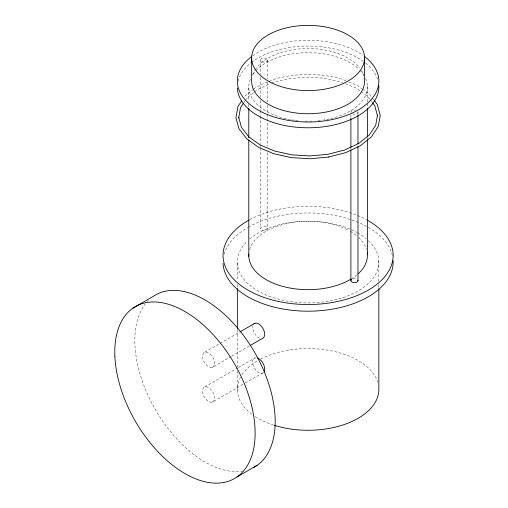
<?xml version="1.0" encoding="UTF-8"?>
<svg xmlns="http://www.w3.org/2000/svg" width="508" height="508" viewBox="0 0 508 508"><rect width="100%" height="100%" fill="white"/><g stroke="black" fill="none" stroke-linecap="round" stroke-linejoin="round"><path stroke-width="0.38" stroke-dasharray="2.54 1.91" d="M243.942 102.514L244.812 101.213M245.243 100.559L246.78 98.127L253.911 92.456M244.812 96.114L252.959 89.618M253.568 89.129L256.019 87.186L267.106 81.991M254.502 91.98L257.473 89.618L270.212 83.661M204.794 352.19L239.122 332.365M212.319 367.373A8.509 4.909 60 0 0 210.737 354.565A8.509 4.909 60 0 0 202.609 357.397A8.509 4.909 60 0 0 212.319 367.373L230.861 356.667M231.546 356.273L249.396 345.961M204.794 386.918L237.75 367.887M238.436 367.494L254.914 357.975M212.319 402.095A8.509 4.909 60 0 0 210.737 389.293A8.509 4.909 60 0 0 202.609 392.125A8.509 4.909 60 0 0 212.319 402.095L244.589 383.464M245.275 383.07L262.446 373.158M345.929 80.785L342.176 79.235C318.834 72.53 293.675 72.828 270.574 80.372L270.726 80.334M271.469 83.039L288.258 78.721L306.235 77.083L324.421 78.181L342.76 82.518M348.812 81.991L357.48 85.623L361.823 88.722M345.567 83.693L356.095 88.106L360.553 91.281M362.445 89.167L369.278 94.031L371.856 97.295M361.188 91.732L367.367 96.101L369.678 99.092M372.339 97.917L373.774 99.778M370.142 99.689L371.989 102.083M378.835 260.991L378.835 281.553M378.835 284.721L378.835 287.884M367.398 86.017L367.398 102.629M367.398 103.422L367.398 107.372M367.398 137.433L367.398 139.014M357.975 112.204L357.975 114.579M350.895 115.246L350.895 118.408M350.895 147.682L350.895 149.263M267.754 60.115A3.543 2.045 0 0 1 262.35 61.792A3.543 2.045 0 0 1 262.534 58.255A3.543 2.045 0 0 1 267.754 60.115L267.754 79.102M267.754 82.264L267.754 102.038M267.754 105.207L267.754 146.342M267.754 152.667L267.754 228.606A3.543 2.045 0 0 1 262.35 230.289A3.543 2.045 0 0 1 262.534 226.746A3.543 2.045 0 0 1 267.754 228.606M260.668 59.995L260.668 74.232M260.668 77.394L260.668 97.174M260.668 100.336L260.668 109.83M260.668 110.617L260.668 115.367M260.668 116.161L260.668 143.847M260.668 144.634L260.668 147.009M260.668 147.803L260.668 228.486M248.793 87.84L248.793 101.289M248.793 104.451L248.793 107.613M237.357 263.163L237.357 280.562M237.357 284.518L237.357 287.68M237.357 329.597L237.357 366.77M237.357 370.726L237.357 390.5M263.531 372.478A8.509 4.909 60 0 1 253.987 367.201A8.509 4.909 60 0 1 256.261 357.81M243.122 471.024A99.244 57.296 60 0 1 155.956 410.616A99.244 57.296 60 0 1 145.225 304.032M147.237 301.625A99.244 57.296 60 0 1 148.311 300.501M249.631 219.748A85.065 49.111 0 0 1 366.624 219.786M224.098 254.33A85.065 49.111 0 0 1 247.65 227.527M248.304 227.146A85.065 49.111 0 0 1 335.54 215.595A85.065 49.111 0 0 1 392.392 255.505M368.421 240.716A70.764 40.856 0 0 1 354.235 293.053A70.764 40.856 0 0 1 262.484 293.313A70.764 40.856 0 0 1 247.415 241.059M249.638 239.052A70.764 40.856 0 0 1 356.787 232.429M357.524 232.842A70.764 40.856 0 0 1 366.179 238.741M273.59 425.082A70.764 40.856 0 0 1 254.445 416.052M251.841 414.198A70.764 40.856 0 0 1 240.5 377.323M242.024 374.79A70.764 40.856 0 0 1 258.026 360.54M260.712 359.067A70.764 40.856 0 0 1 331.057 350.768A70.764 40.856 0 0 1 377.762 382.245M357.003 274.803A59.322 34.252 0 0 1 351.847 278.555M249.625 249.625A59.322 34.252 0 0 1 289.382 222.917A59.322 34.252 0 0 1 348.913 230.569M350.291 231.343A59.322 34.252 0 0 1 357.092 236.112M358.667 237.515A59.322 34.252 0 0 1 366.471 249.307M365.652 78.619A59.322 34.252 0 0 1 325.742 119.628M324.968 119.761A59.322 34.252 0 0 1 323.488 120.009M320.472 120.428A59.322 34.252 0 0 1 318.173 120.682M311.982 121.107A59.322 34.252 0 0 1 304.254 121.107M298.056 120.682A59.322 34.252 0 0 1 295.021 120.339M294.272 120.237A59.322 34.252 0 0 1 291.128 119.748M290.347 119.609A59.322 34.252 0 0 1 250.406 78.943M252.921 74.346A59.322 34.252 0 0 1 255.397 71.203M255.949 70.599A59.322 34.252 0 0 1 358.667 69.018M359.867 70.199A59.322 34.252 0 0 1 363.855 75.228M238.042 81.147A70.764 40.856 0 0 1 250.831 62.928M251.447 62.446A70.764 40.856 0 0 1 363.074 61.201M365.582 63.1A70.764 40.856 0 0 1 377.762 79.762M252.711 55.715A70.764 40.856 0 0 1 363.074 55.416M252.628 75.051A56.464 32.601 0 0 1 254.787 70.396M255.175 69.78A56.464 32.601 0 0 1 306.597 48.552A56.464 32.601 0 0 1 359.899 68.167M361.544 70.625A56.464 32.601 0 0 1 363.753 75.641M352.755 278.835A3.543 2.045 0 0 1 357.016 279.235M357.886 111.677A3.543 2.045 0 0 1 356.508 113.805A3.543 2.045 0 0 1 352.571 113.887M350.984 112.617A3.543 2.045 0 0 1 355.454 110.185M259.594 338.233A8.509 4.909 60 0 1 252.908 325.558"/><path stroke-width="0.76" d="M241.865 100.546L237.947 106.509L235.934 117.621L238.938 128.657L246.723 138.824L258.712 147.396L273.875 153.753L291.44 157.645L309.994 158.763L328.511 157.055M243.51 103.168L240.481 107.734L238.728 117.875L238.728 117.278L241.433 127.349L248.825 136.925L260.096 144.92L274.695 151.06L291.77 154.838L309.956 155.937L327.939 154.305L344.722 149.987L358.718 143.402L369.214 135.071L375.717 125.292L377.463 115.145L377.463 115.748L374.758 105.67L372.447 102.679M132.886 308.172L152.933 296.596A99.244 57.296 60 0 1 253.809 350.933A99.244 57.296 60 0 1 253.727 467.43M239.814 331.972L254.914 323.247M250.082 345.567L262.446 338.43A8.509 4.909 60 0 0 262.839 328.225A8.509 4.909 60 0 0 253.829 323.933M237.02 476.942L257.073 465.366M328.422 157.074L345.624 152.654L360.178 145.84L371.38 136.912L378.25 126.517L380.257 115.405L377.254 104.369L374.25 100.394M378.835 288.671L378.835 388.328A70.764 40.856 0 0 1 274.358 425.323M367.398 108.166L367.398 136.646M367.398 139.808L367.398 254.508M364.541 57.118L364.541 80.27A56.464 32.601 0 0 1 309.601 113.728A56.464 32.601 0 0 1 251.651 82.004L251.651 58.852M357.975 115.367L357.975 143.847M357.975 146.221L357.975 280.702M350.895 118.408L350.895 147.682M350.895 150.05L350.895 280.575M248.793 108.407L248.793 137.674M248.793 140.049L248.793 256.33M237.357 288.474L237.357 328.809M257.766 358.178A8.509 4.909 60 0 1 264.287 371.323M367.348 220.186A85.065 49.111 0 0 1 368.503 289.998A85.065 49.111 0 0 1 247.574 289.928A85.065 49.111 0 0 1 248.964 220.116M393.129 260.775A85.065 49.111 0 0 1 310.356 311.175A85.065 49.111 0 0 1 223.063 263.385M367.278 253.028A59.322 34.252 0 0 1 358.153 273.806M351.149 278.987A59.322 34.252 0 0 1 285.064 286.988A59.322 34.252 0 0 1 248.818 254.102M378.835 85.839A70.764 40.856 0 0 1 309.975 127.768A70.764 40.856 0 0 1 237.357 88.011M364.35 56.356A70.764 40.856 0 0 1 356.019 111.201A70.764 40.856 0 0 1 260.661 111.455A70.764 40.856 0 0 1 251.447 56.655M357.886 280.168A3.543 2.045 0 0 1 353.866 282.658A3.543 2.045 0 0 1 351.422 279.565M114.872 356.197A99.244 57.296 60 0 0 223.069 482.6A99.244 57.296 60 0 0 216.922 338.88A99.244 57.296 60 0 0 114.872 356.197M269.246 81.642A56.464 32.601 0 0 0 363.004 65.583A56.464 32.601 0 0 0 292.036 26.734A56.464 32.601 0 0 0 269.246 81.642"/></g></svg>
